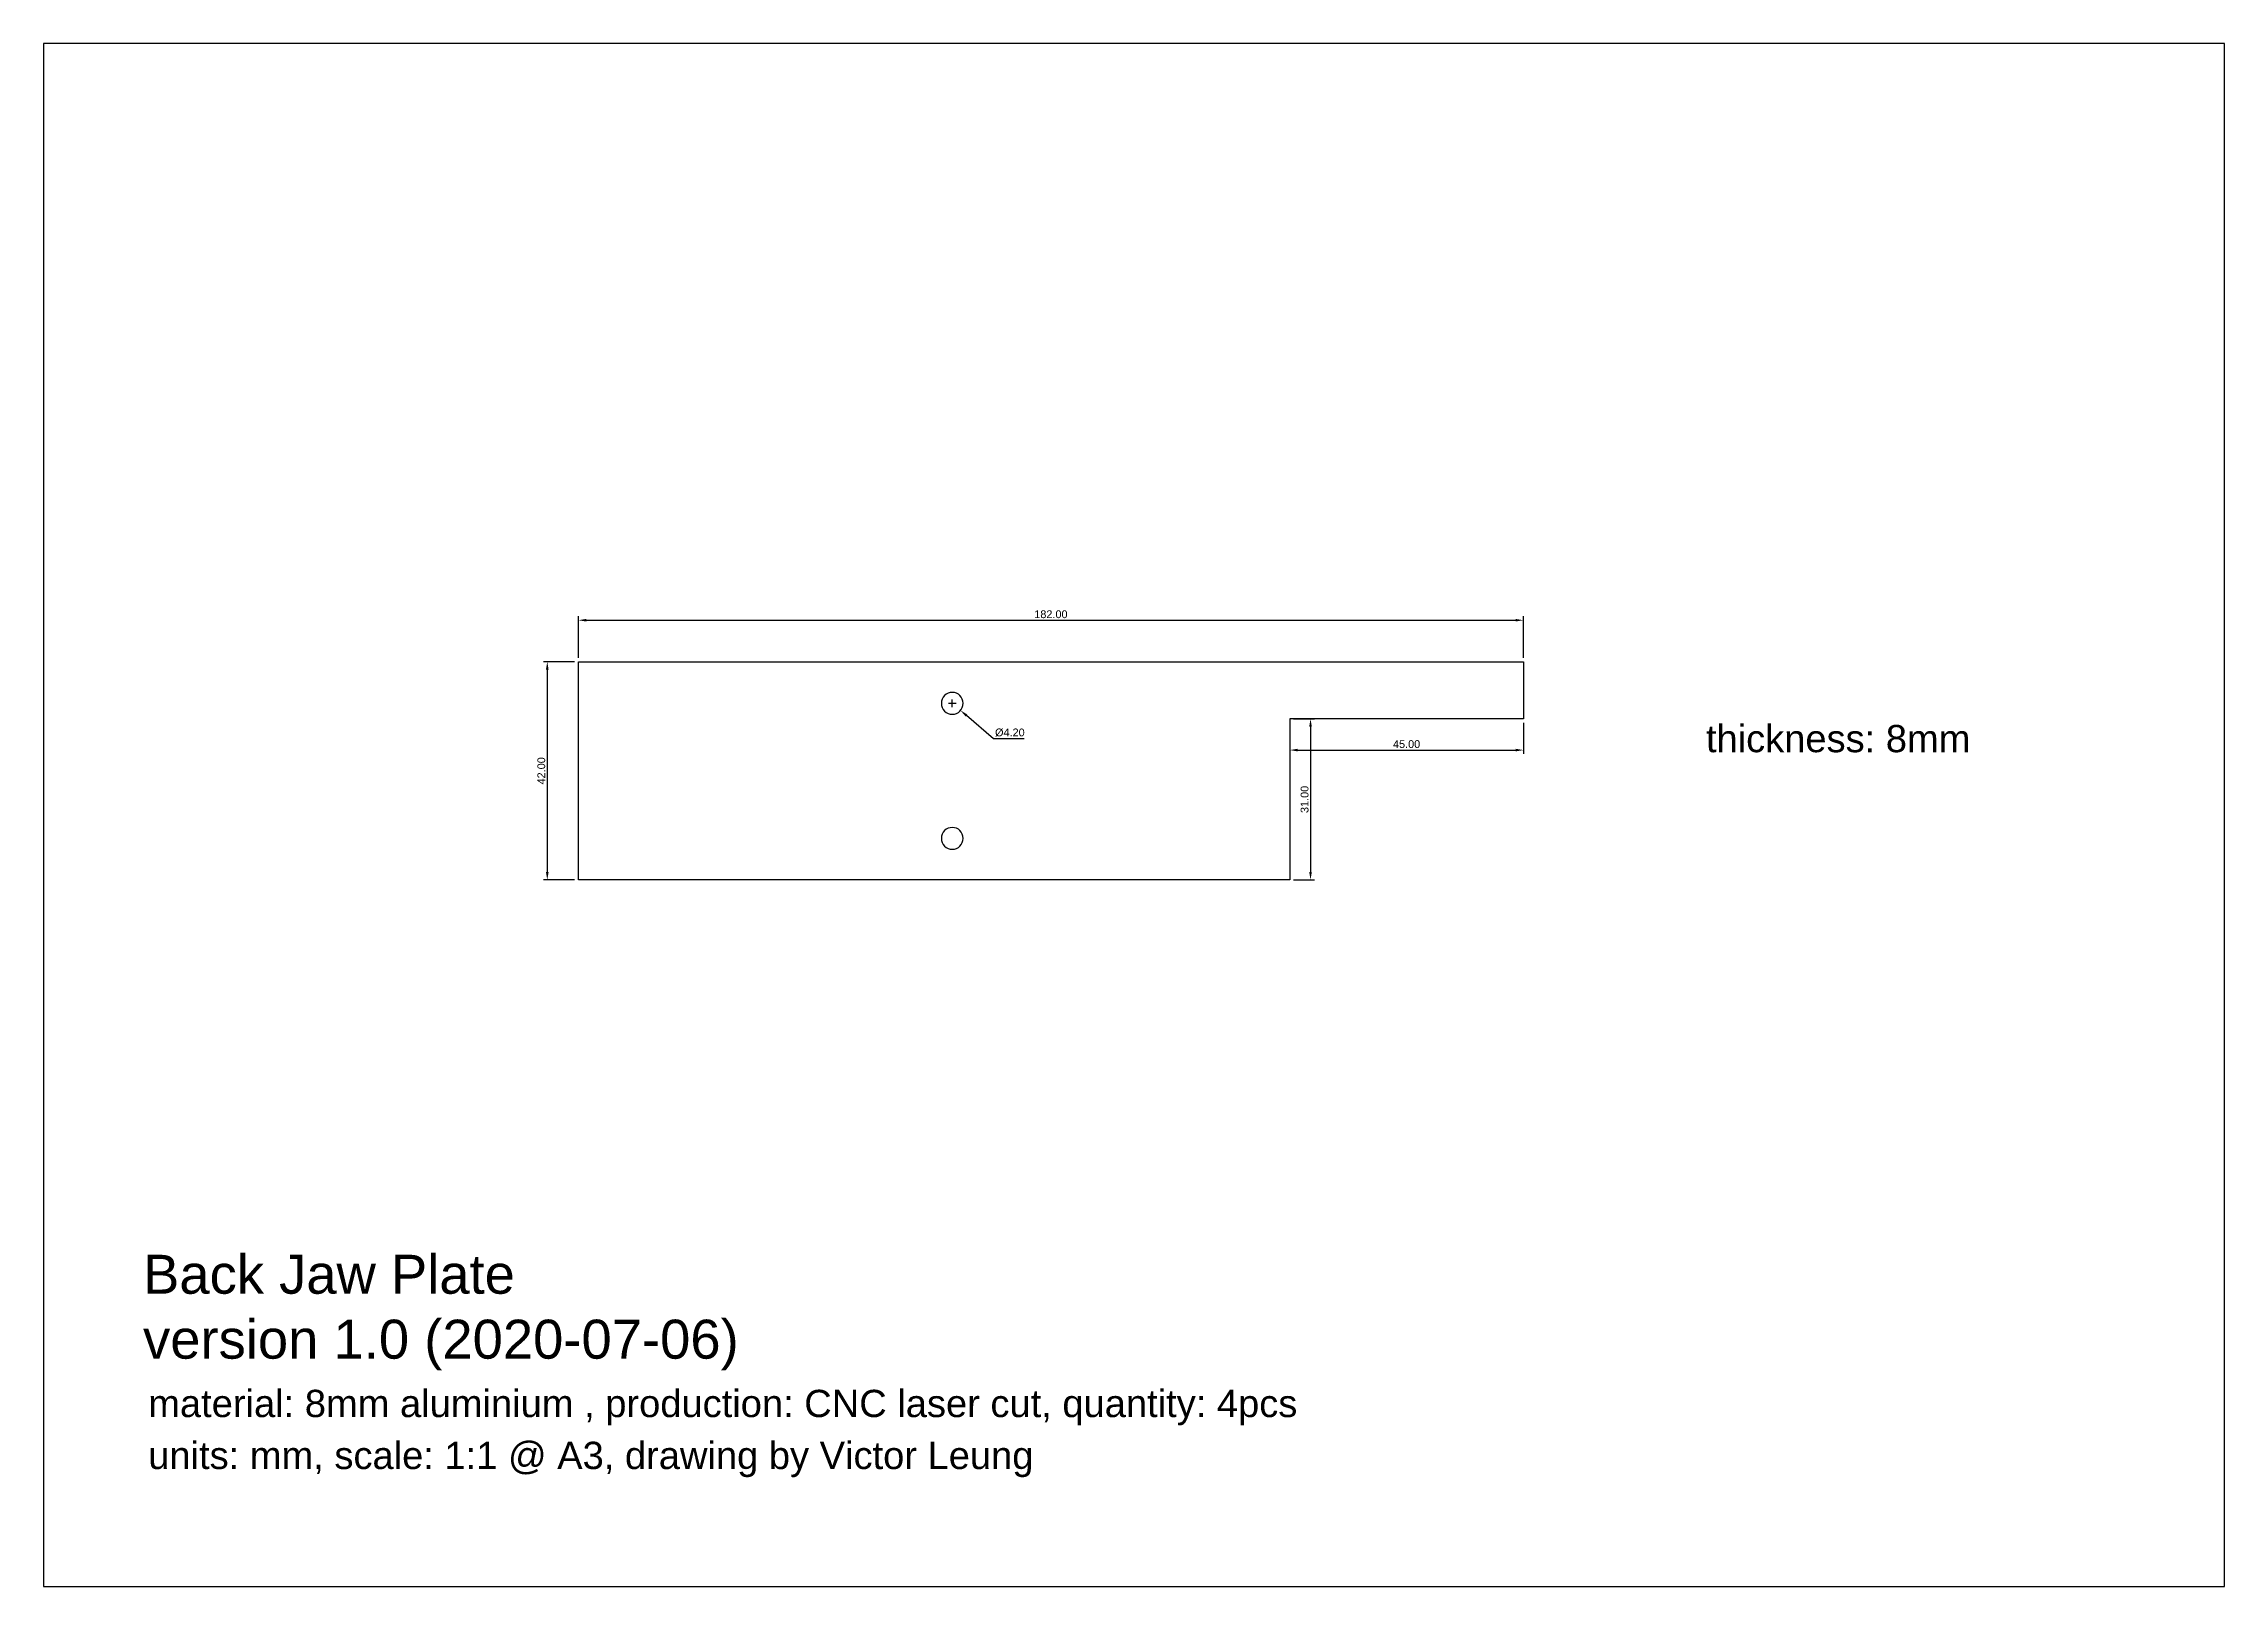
# Model space of a CAD drawing. Header units: millimetres. Extents: x 1956 to 2376, y -1929 to -1632.
import ezdxf

# ---------------------------------------------------------------- set-up
doc = ezdxf.new("R2010")
doc.units = ezdxf.units.MM
doc.layers.add('Drawings$Dim', color=18, linetype='Continuous', true_color=0x000000)
doc.layers.add('Drawings$Visible$Curves', color=18, linetype='Continuous', true_color=0x000000)
doc.styles.add('Arial Regular', font='arial.ttf')
doc.dimstyles.new('Default', dxfattribs={"dimscale": 1.5, "dimtxt": 1, "dimasz": 1, "dimexe": 0.5, "dimexo": 0.5, "dimgap": 0.25, "dimtad": 1, "dimtoh": 1, "dimzin": 1, "dimdsep": 46, "dimtxsty": 'Arial Regular', "dimcen": 0.5, "dimazin": 1, "dimtfac": 1, "dimtdec": 4, "dimtix": 1, "dimtofl": 0, "dimtmove": 1, "dimatfit": 3, "dimfxl": 1, "dimtolj": 1, "dimtzin": 1, "dimarcsym": 0})

# ---------------------------------------------------------------- blocks, each defined once
blk = doc.blocks.new('*D1')
at = {"layer": 'Defpoints', "color": 0}
for p in [(2129.41, -1757.63), (2132.59, -1760.37)]:
    blk.add_point(p, dxfattribs=at)
at = {"layer": 'Drawings$Dim', "color": 0}
for p, q in [((2130.25, -1759), (2131.75, -1759)), ((2131, -1759.75), (2131, -1758.25))]:
    blk.add_line(p, q, dxfattribs=at)
at = {"layer": 'Drawings$Dim', "color": 0, "lineweight": -2}
for p, q in [((2138.95, -1765.82), (2133.73, -1761.34)), ((2144.84, -1765.82), (2138.95, -1765.82))]:
    blk.add_line(p, q, dxfattribs=at)
at = {"layer": 'Drawings$Dim', "color": 0}
blk.add_solid([(2133.9, -1761.15), (2133.57, -1761.53), (2132.59, -1760.37)], dxfattribs=at)
at = {"layer": 'Drawings$Dim', "color": 0, "insert": (2142.09, -1764.63), "char_height": 1.5, "attachment_point": 5, "style": 'Arial Regular'}
blk.add_mtext('\\A1;%%c4.20', dxfattribs=at)
blk = doc.blocks.new('*D2')
at = {"layer": 'Defpoints', "color": 0}
for p in [(2196, -1762), (2196, -1793), (2200, -1793)]:
    blk.add_point(p, dxfattribs=at)
at = {"layer": 'Drawings$Dim', "color": 0, "lineweight": -2}
for p, q in [((2196.75, -1762), (2200.75, -1762)), ((2200, -1763.5), (2200, -1791.5)), ((2196.75, -1793), (2200.75, -1793))]:
    blk.add_line(p, q, dxfattribs=at)
at = {"layer": 'Drawings$Dim', "color": 0}
for points in [[(2200.25, -1763.5), (2199.75, -1763.5), (2200, -1762)], [(2199.75, -1791.5), (2200.25, -1791.5), (2200, -1793)]]:
    blk.add_solid(points, dxfattribs=at)
at = {"layer": 'Drawings$Dim', "color": 0, "insert": (2198.86, -1777.5), "char_height": 1.5, "attachment_point": 5, "rotation": 90, "style": 'Arial Regular'}
blk.add_mtext('\\A1;31.00', dxfattribs=at)
blk = doc.blocks.new('*D3')
at = {"layer": 'Defpoints', "color": 0}
for p in [(2196, -1762), (2241, -1762), (2241, -1768)]:
    blk.add_point(p, dxfattribs=at)
at = {"layer": 'Drawings$Dim', "color": 0, "lineweight": -2}
for p, q in [((2196, -1762.75), (2196, -1768.75)), ((2241, -1762.75), (2241, -1768.75)), ((2197.5, -1768), (2239.5, -1768))]:
    blk.add_line(p, q, dxfattribs=at)
at = {"layer": 'Drawings$Dim', "color": 0}
for points in [[(2197.5, -1767.75), (2197.5, -1768.25), (2196, -1768)], [(2239.5, -1768.25), (2239.5, -1767.75), (2241, -1768)]]:
    blk.add_solid(points, dxfattribs=at)
at = {"layer": 'Drawings$Dim', "color": 0, "insert": (2218.5, -1766.86), "char_height": 1.5, "attachment_point": 5, "style": 'Arial Regular'}
blk.add_mtext('\\A1;45.00', dxfattribs=at)
blk = doc.blocks.new('*D4')
at = {"layer": 'Defpoints', "color": 0}
for p in [(2059, -1751), (2053, -1793), (2059, -1793)]:
    blk.add_point(p, dxfattribs=at)
at = {"layer": 'Drawings$Dim', "color": 0, "lineweight": -2}
for p, q in [((2058.25, -1751), (2052.25, -1751)), ((2053, -1752.5), (2053, -1791.5)), ((2058.25, -1793), (2052.25, -1793))]:
    blk.add_line(p, q, dxfattribs=at)
at = {"layer": 'Drawings$Dim', "color": 0}
for points in [[(2053.25, -1752.5), (2052.75, -1752.5), (2053, -1751)], [(2052.75, -1791.5), (2053.25, -1791.5), (2053, -1793)]]:
    blk.add_solid(points, dxfattribs=at)
at = {"layer": 'Drawings$Dim', "color": 0, "insert": (2051.86, -1772), "char_height": 1.5, "attachment_point": 5, "rotation": 90, "style": 'Arial Regular'}
blk.add_mtext('\\A1;42.00', dxfattribs=at)
blk = doc.blocks.new('*D5')
at = {"layer": 'Defpoints', "color": 0}
for p in [(2241, -1743), (2059, -1751), (2241, -1751)]:
    blk.add_point(p, dxfattribs=at)
at = {"layer": 'Drawings$Dim', "color": 0, "lineweight": -2}
for p, q in [((2059, -1750.25), (2059, -1742.25)), ((2060.5, -1743), (2239.5, -1743)), ((2241, -1750.25), (2241, -1742.25))]:
    blk.add_line(p, q, dxfattribs=at)
at = {"layer": 'Drawings$Dim', "color": 0}
for points in [[(2060.5, -1742.75), (2060.5, -1743.25), (2059, -1743)], [(2239.5, -1743.25), (2239.5, -1742.75), (2241, -1743)]]:
    blk.add_solid(points, dxfattribs=at)
at = {"layer": 'Drawings$Dim', "color": 0, "insert": (2150, -1741.86), "char_height": 1.5, "attachment_point": 5, "style": 'Arial Regular'}
blk.add_mtext('\\A1;182.00', dxfattribs=at)

msp = doc.modelspace()

# ---------------------------------------------------------------- linework, layer by layer
at = {"layer": 'Drawings$Dim'}
msp.add_lwpolyline([(1956, -1929), (2376, -1929), (2376, -1632), (1956, -1632)], close=True, dxfattribs=at)
at = {"layer": 'Drawings$Visible$Curves'}
msp.add_lwpolyline([(2241, -1762), (2196, -1762), (2196, -1791), (2196, -1793), (2119, -1793), (2059, -1793), (2059, -1791), (2059, -1759), (2059, -1751), (2241, -1751)], close=True, dxfattribs=at)
at = {"layer": 'Drawings$Visible$Curves', "extrusion": (-1.00535e-14, 2.0207e-15, -1)}
msp.add_circle((-2131, -1759), 2.1, dxfattribs=at)
at = {"layer": 'Drawings$Visible$Curves', "extrusion": (1.60452e-14, 3.3124e-14, -1)}
msp.add_circle((-2131, -1785), 2.1, dxfattribs=at)

# ---------------------------------------------------------------- texts
at = {"layer": 'Drawings$Dim', "attachment_point": 1, "style": 'Arial Regular'}
for s, insert, char_height, width in [('thickness: 8mm', (2276.149, -1763.163), 5.25, 110.93478), ('{\\fArial;Back Jaw Plate}\\P{\\fArial;version 1.0 (2020-07-06)}', (1975.149, -1865.163), 7.5, 242.28261), ('material: 8mm aluminium , production: CNC laser cut, quantity: 4pcs', (1976.149, -1891.163), 5.25, 450.1875), ('units: mm, scale: 1:1 @ A3, drawing by Victor Leung', (1976.149, -1901.163), 5.25, 348.72554)]:
    msp.add_mtext(s, dxfattribs=dict(at, insert=insert, char_height=char_height, width=width))

# ---------------------------------------------------------------- dimensions: what is measured, and where the dimension line sits
at = {"layer": 'Drawings$Dim'}
for base, p1, p2, picture, middle in [((2241, -1743), (2059, -1751), (2241, -1751), '*D5', (2150, -1741.859)), ((2241, -1768), (2196, -1762), (2241, -1762), '*D3', (2218.5, -1766.859))]:
    dim = msp.add_linear_dim(base=base, p1=p1, p2=p2, dimstyle='Default', override={"dimscale": 1.5, "dimtxt": 1, "dimasz": 1, "dimexe": 0.5, "dimexo": 0.5, "dimgap": 0.25, "dimtad": 1, "dimtih": 0, "dimtoh": 0, "dimdec": 2, "dimzin": 1, "dimtxsty": 'Arial Regular', "dimsah": 0, "dimcen": 0.5, "dimadec": 2, "dimazin": 1, "dimtix": 0, "dimtmove": 0, "dimtzin": 1}, dxfattribs=at)
    dim.commit()
    dim.dimension.update_dxf_attribs({"geometry": picture, "text_midpoint": middle})
for base, p1, p2, picture, middle in [((2053, -1793), (2059, -1751), (2059, -1793), '*D4', (2051.859, -1772)), ((2200, -1793), (2196, -1762), (2196, -1793), '*D2', (2198.859, -1777.5))]:
    dim = msp.add_linear_dim(base=base, p1=p1, p2=p2, angle=90, dimstyle='Default', override={"dimscale": 1.5, "dimtxt": 1, "dimasz": 1, "dimexe": 0.5, "dimexo": 0.5, "dimgap": 0.25, "dimtad": 1, "dimtih": 0, "dimtoh": 0, "dimdec": 2, "dimzin": 1, "dimtxsty": 'Arial Regular', "dimsah": 0, "dimcen": 0.5, "dimadec": 2, "dimazin": 1, "dimtix": 0, "dimtmove": 0, "dimtzin": 1}, dxfattribs=at)
    dim.commit()
    dim.dimension.update_dxf_attribs({"geometry": picture, "text_midpoint": middle})
dim = msp.add_diameter_dim_2p(p1=(2129.406, -1757.633), p2=(2132.594, -1760.367), dimstyle='Default', override={"dimscale": 1.5, "dimasz": 1, "dimtad": 1, "dimtih": 0, "dimtoh": 1, "dimlfac": 1, "dimtxsty": 'Arial Regular', "dimsah": 0}, dxfattribs=at)
dim.commit()
dim.dimension.update_dxf_attribs({"geometry": '*D1', "text_midpoint": (2138.951, -1765.815), "dimtype": 163})

doc.saveas('drawing.dxf')
